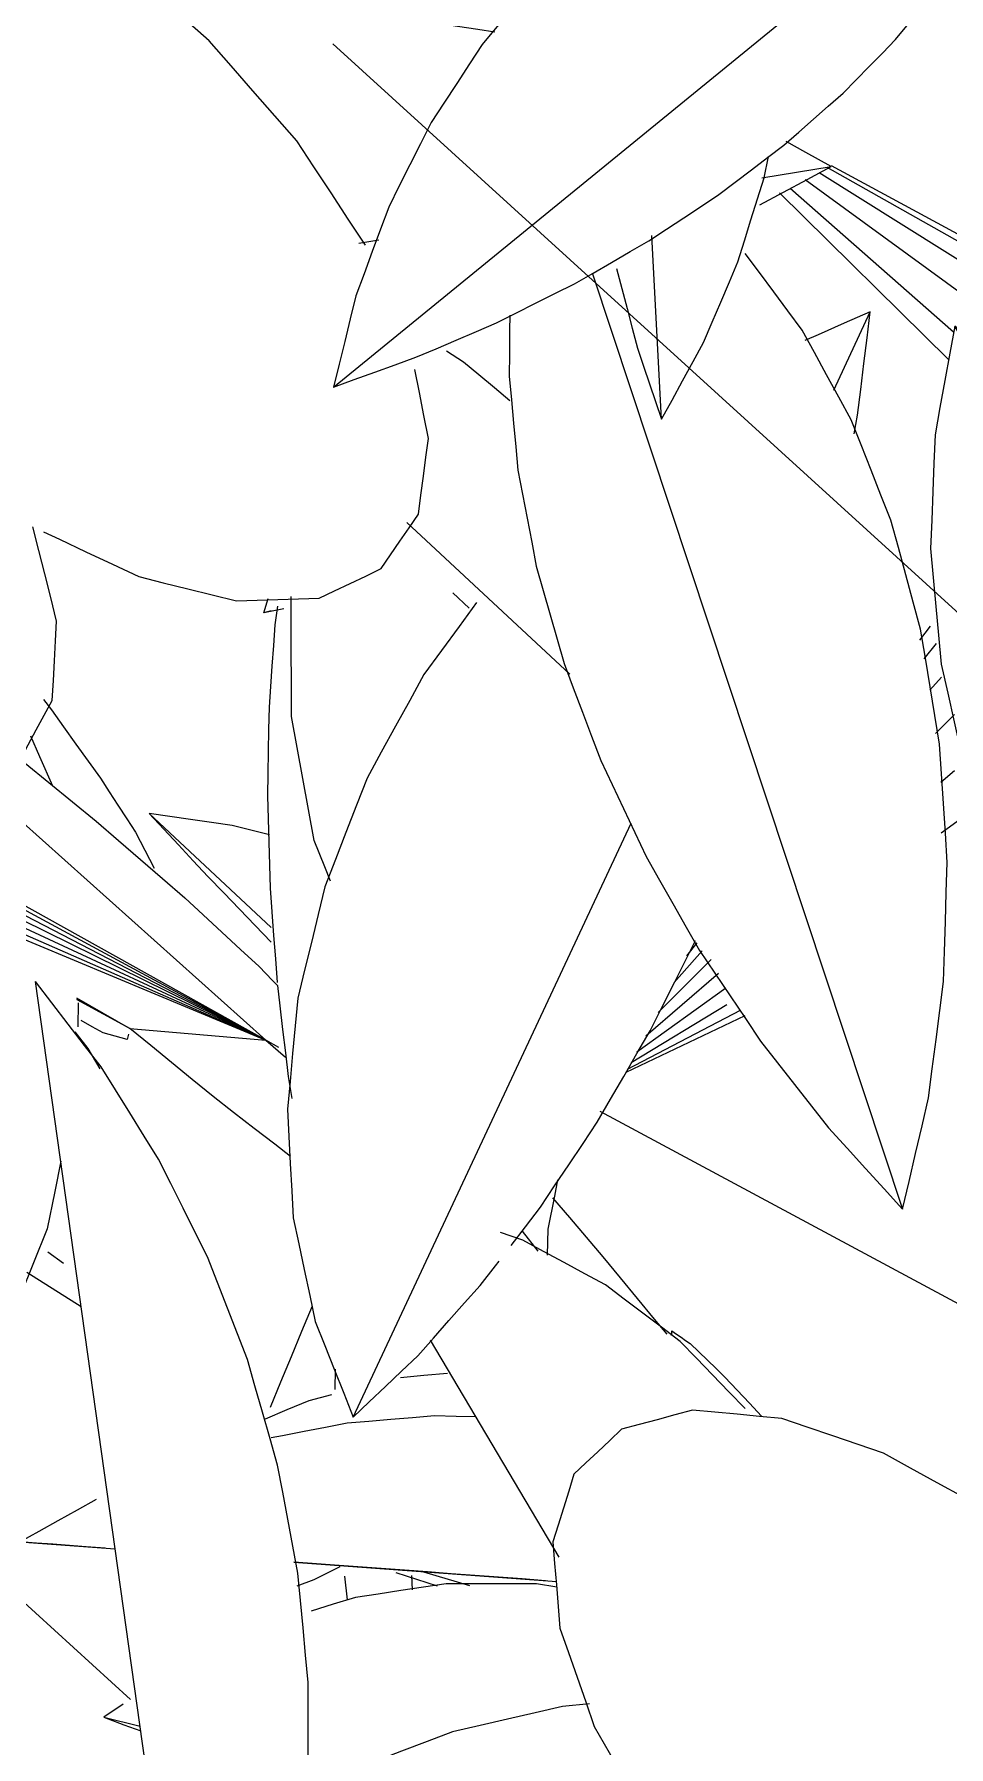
# Model space of a CAD drawing. Header units: metres. Extents: x 13.9 to 26.7, y -0.2 to 3.2.
# Drawn here: x 16.6072 to 16.6487, y 0.8448 to 0.9223 of the extents above; entities that cross this region are included whole.
import ezdxf

# ---------------------------------------------------------------- set-up
doc = ezdxf.new("R2010")
doc.units = ezdxf.units.M
doc.layers.add('Importações nas famílias', color=10, linetype='Continuous', lineweight=5)
doc.layers.add('Vegetação', color=7, linetype='Continuous', lineweight=5)

# ---------------------------------------------------------------- blocks, each defined once
blk = doc.blocks.new('Planta_pergolado_12200 - plantas pergolado_skp_Component_12-V13-Corte 1')
at = {"layer": 'Importações nas famílias'}
for p, q in [((16.62667, 0.907481), (16.6259, 0.907983)), ((16.631493, 0.893343), (16.624101, 0.900219)), ((16.626193, 0.897027), (16.626931, 0.896331))]:
    blk.add_line(p, q, dxfattribs=at)
at = {"layer": 'Importações nas famílias', "flags": 128}
blk.add_lwpolyline([(16.62878, 0.905731), (16.628077, 0.906315), (16.627373, 0.906898), (16.62667, 0.907481)], dxfattribs=at)
blk = doc.blocks.new('Planta_pergolado_12200 - plantas pergolado_skp_Component_12-V14-Corte 1')
at = {"layer": 'Importações nas famílias'}
for p, q in [((16.618241, 0.896424), (16.618129, 0.895581)), ((16.618727, 0.875125), (16.618889, 0.874125))]:
    blk.add_line(p, q, dxfattribs=at)
at = {"layer": 'Importações nas famílias', "flags": 128}
for points in [[(16.618129, 0.895581), (16.618063, 0.894647), (16.617996, 0.893714), (16.61793, 0.89278), (16.617864, 0.891846)], [(16.617864, 0.891846), (16.617846, 0.890844), (16.617828, 0.889842), (16.61781, 0.88884), (16.617792, 0.887838)], [(16.617792, 0.887838), (16.617823, 0.88679), (16.617854, 0.885743), (16.617884, 0.884696), (16.617915, 0.883649)], [(16.617915, 0.883649), (16.617993, 0.882581), (16.618072, 0.881513), (16.61815, 0.880445), (16.618229, 0.879378)], [(16.618245, 0.879238), (16.618353, 0.878315), (16.618478, 0.877251), (16.618602, 0.876188), (16.618727, 0.875125)]]:
    blk.add_lwpolyline(points, dxfattribs=at)
blk = doc.blocks.new('Planta_pergolado_12200 - plantas pergolado_skp_Component_16-V20-Corte 1')
for name in ['Planta_pergolado_12200 - plantas pergolado_skp_Component_12-V13-Corte 1', 'Planta_pergolado_12200 - plantas pergolado_skp_Component_12-V14-Corte 1']:
    blk.add_blockref(name, (0, 0))
blk = doc.blocks.new('Planta_pergolado_12200 - plantas pergolado_skp_Component_12-V41-Corte 1')
at = {"layer": 'Importações nas famílias'}
for p, q in [((16.630907, 0.851985), (16.62998, 0.852133)), ((16.61126, 0.846687), (16.61037, 0.846095)), ((16.61037, 0.846095), (16.612022, 0.845693)), ((16.619569, 0.843859), (16.621411, 0.843412))]:
    blk.add_line(p, q, dxfattribs=at)
at = {"layer": 'Importações nas famílias', "flags": 128}
for points in [[(16.625883, 0.852143), (16.624857, 0.851987), (16.623831, 0.851832), (16.622805, 0.851677), (16.621779, 0.851522)], [(16.62998, 0.852133), (16.628956, 0.852136), (16.627931, 0.852138), (16.626907, 0.85214), (16.625883, 0.852143)], [(16.621779, 0.851522), (16.620775, 0.851212), (16.619771, 0.850903)], [(16.61037, 0.846095), (16.611282, 0.84576), (16.612053, 0.845477)]]:
    blk.add_lwpolyline(points, dxfattribs=at)
blk = doc.blocks.new('Planta_pergolado_12200 - plantas pergolado_skp_Component_12-V42-Corte 1')
at = {"layer": 'Importações nas famílias'}
for p, q in [((16.629362, 0.867701), (16.628357, 0.868058)), ((16.625158, 0.863174), (16.630999, 0.853341))]:
    blk.add_line(p, q, dxfattribs=at)
at = {"layer": 'Importações nas famílias', "flags": 128}
for points in [[(16.633109, 0.865682), (16.632172, 0.866187), (16.631236, 0.866691), (16.630299, 0.867196), (16.629362, 0.867701)], [(16.636492, 0.863123), (16.635646, 0.863763), (16.634801, 0.864403), (16.633955, 0.865042), (16.633109, 0.865682)], [(16.639433, 0.860085), (16.638698, 0.860844), (16.637963, 0.861604), (16.637228, 0.862364), (16.636492, 0.863123)]]:
    blk.add_lwpolyline(points, dxfattribs=at)
blk = doc.blocks.new('Planta_pergolado_12200 - plantas pergolado_skp_Component_17-V43-Corte 1')
at = {"layer": 'Importações nas famílias'}
blk.add_line((16.63006, 0.867214), (16.629343, 0.86811), dxfattribs=at)
at = {"layer": 'Importações nas famílias', "flags": 128}
for points in [[(16.630711, 0.869625), (16.631472, 0.868732), (16.632232, 0.867839), (16.632992, 0.866947)], [(16.632992, 0.866947), (16.633767, 0.866008), (16.634541, 0.86507), (16.635315, 0.864131), (16.63588, 0.863447)], [(16.636104, 0.863396), (16.63611, 0.863498), (16.636117, 0.863599)], [(16.636117, 0.863599), (16.636325, 0.863456), (16.636532, 0.863312), (16.63674, 0.863168), (16.636947, 0.863025)], [(16.636947, 0.863025), (16.637341, 0.862646), (16.637735, 0.862266), (16.638129, 0.861887), (16.638523, 0.861508)], [(16.638523, 0.861508), (16.639076, 0.860919), (16.639629, 0.86033), (16.640183, 0.859742)]]:
    blk.add_lwpolyline(points, dxfattribs=at)
blk = doc.blocks.new('Planta_pergolado_12200 - plantas pergolado_skp_Component_16-V44-Corte 1')
for name in ['Planta_pergolado_12200 - plantas pergolado_skp_Component_17-V43-Corte 1', 'Planta_pergolado_12200 - plantas pergolado_skp_Component_12-V42-Corte 1', 'Planta_pergolado_12200 - plantas pergolado_skp_Component_12-V41-Corte 1']:
    blk.add_blockref(name, (0, 0))
blk = doc.blocks.new('Planta_pergolado_12200 - plantas pergolado_skp_-3067423-Corte 1')
for name in ['Planta_pergolado_12200 - plantas pergolado_skp_Component_16-V20-Corte 1', 'Planta_pergolado_12200 - plantas pergolado_skp_Component_16-V44-Corte 1']:
    blk.add_blockref(name, (0, 0))
blk = doc.blocks.new('Planta_pergolado_12200 - plantas pergolado_skp_Component_12-V144-Corte 1')
at = {"layer": 'Importações nas famílias'}
blk.add_line((16.620784, 0.906351), (16.652365, 0.932106), dxfattribs=at)
at = {"layer": 'Importações nas famílias', "flags": 128}
for points in [[(16.642831, 0.932703), (16.642, 0.932438), (16.641169, 0.932174), (16.640479, 0.931954)], [(16.646133, 0.933137), (16.645308, 0.933028), (16.644482, 0.93292), (16.643657, 0.932811), (16.642831, 0.932703)], [(16.649336, 0.932936), (16.648536, 0.932987), (16.647735, 0.933037), (16.646934, 0.933087), (16.646133, 0.933137)], [(16.652365, 0.932106), (16.651608, 0.932314), (16.650851, 0.932521), (16.650094, 0.932729), (16.649336, 0.932936)], [(16.651389, 0.929614), (16.651633, 0.930237), (16.651877, 0.93086), (16.652121, 0.931483), (16.652365, 0.932106)], [(16.637874, 0.930816), (16.637057, 0.930402), (16.63624, 0.929987)], [(16.63624, 0.929987), (16.635456, 0.929433), (16.634673, 0.928878), (16.633889, 0.928324), (16.633105, 0.927769)], [(16.650034, 0.927095), (16.650373, 0.927725), (16.650711, 0.928355), (16.65105, 0.928985), (16.651389, 0.929614)], [(16.633105, 0.927769), (16.632373, 0.927088), (16.631641, 0.926406), (16.630909, 0.925725), (16.630177, 0.925043)], [(16.648316, 0.924578), (16.648745, 0.925207), (16.649175, 0.925837), (16.649604, 0.926466), (16.650034, 0.927095)], [(16.630177, 0.925043), (16.629514, 0.92425), (16.628851, 0.923458), (16.628188, 0.922665), (16.627524, 0.921872)], [(16.646254, 0.92209), (16.646769, 0.922712), (16.647285, 0.923334), (16.6478, 0.923956), (16.648316, 0.924578)], [(16.627524, 0.921872), (16.626946, 0.920987), (16.626367, 0.920102), (16.625788, 0.919217), (16.625209, 0.918331)], [(16.64387, 0.919659), (16.644466, 0.920266), (16.645062, 0.920874), (16.645658, 0.921482), (16.646254, 0.92209)], [(16.641192, 0.917311), (16.641862, 0.917898), (16.642531, 0.918485), (16.643201, 0.919072), (16.64387, 0.919659)], [(16.625209, 0.918331), (16.624728, 0.917375), (16.624247, 0.916418), (16.623766, 0.915461), (16.623286, 0.914504)], [(16.638249, 0.915074), (16.638985, 0.915633), (16.639721, 0.916193), (16.640456, 0.916752), (16.641192, 0.917311)], [(16.635073, 0.912972), (16.635867, 0.913497), (16.636661, 0.914023), (16.637455, 0.914549), (16.638249, 0.915074)], [(16.623286, 0.914504), (16.622914, 0.913497), (16.622542, 0.912491), (16.622171, 0.911485), (16.621799, 0.910479)], [(16.631701, 0.911028), (16.632544, 0.911514), (16.633387, 0.912), (16.63423, 0.912486), (16.635073, 0.912972)], [(16.628169, 0.909264), (16.629052, 0.909705), (16.629935, 0.910146), (16.630818, 0.910587), (16.631701, 0.911028)], [(16.621799, 0.910479), (16.621545, 0.909447), (16.621292, 0.908415), (16.621038, 0.907383), (16.620784, 0.906351)], [(16.624516, 0.907699), (16.625429, 0.90809), (16.626343, 0.908481), (16.627256, 0.908872), (16.628169, 0.909264)], [(16.620784, 0.906351), (16.621717, 0.906688), (16.62265, 0.907025), (16.623583, 0.907362), (16.624516, 0.907699)]]:
    blk.add_lwpolyline(points, dxfattribs=at)
blk = doc.blocks.new('Planta_pergolado_12200 - plantas pergolado_skp_Component_16-V146-Corte 1')
blk.add_blockref('Planta_pergolado_12200 - plantas pergolado_skp_Component_12-V144-Corte 1', (0, 0))
blk = doc.blocks.new('Planta_pergolado_12200 - plantas pergolado_skp_Component_12-V148-Corte 1')
at = {"layer": 'Importações nas famílias'}
for p, q in [((16.634108, 0.934666), (16.633769, 0.94124)), ((16.634418, 0.92867), (16.634353, 0.92992)), ((16.640292, 0.915824), (16.640491, 0.916795)), ((16.635644, 0.90489), (16.635215, 0.91321))]:
    blk.add_line(p, q, dxfattribs=at)
at = {"layer": 'Importações nas famílias', "flags": 128}
for points in [[(16.637537, 0.942542), (16.637058, 0.943375), (16.636579, 0.944207), (16.636171, 0.944917)], [(16.631506, 0.940233), (16.63144, 0.9393), (16.631374, 0.938366), (16.631308, 0.937432), (16.631242, 0.936499)], [(16.631242, 0.936499), (16.631224, 0.935497), (16.631206, 0.934494), (16.631188, 0.933492), (16.63117, 0.93249)], [(16.63117, 0.93249), (16.6312, 0.931443), (16.631231, 0.930396), (16.631262, 0.929348), (16.631292, 0.928301)], [(16.631292, 0.928301), (16.631371, 0.927233), (16.631449, 0.926166)], [(16.639111, 0.912031), (16.639406, 0.912979), (16.639701, 0.913927), (16.639997, 0.914876), (16.640292, 0.915824)], [(16.633601, 0.911723), (16.633842, 0.91082), (16.634083, 0.909917), (16.634324, 0.909014), (16.634565, 0.90811)], [(16.637556, 0.908372), (16.637945, 0.909287), (16.638333, 0.910202), (16.638722, 0.911116), (16.639111, 0.912031)], [(16.634565, 0.90811), (16.634835, 0.907305), (16.635105, 0.9065), (16.635374, 0.905695), (16.635644, 0.90489)], [(16.635644, 0.90489), (16.636122, 0.90576), (16.6366, 0.906631), (16.637078, 0.907502), (16.637556, 0.908372)]]:
    blk.add_lwpolyline(points, dxfattribs=at)
blk = doc.blocks.new('Planta_pergolado_12200 - plantas pergolado_skp_Component_16-V153-Corte 1')
blk.add_blockref('Planta_pergolado_12200 - plantas pergolado_skp_Component_12-V148-Corte 1', (0, 0))
blk = doc.blocks.new('Planta_pergolado_12200 - plantas pergolado_skp_Component_17-V188-Corte 1')
at = {"layer": 'Importações nas famílias', "flags": 128}
for points in [[(16.63705, 0.860003), (16.636247, 0.859788), (16.635444, 0.859572), (16.634641, 0.859357), (16.633838, 0.859142)], [(16.6411, 0.859632), (16.640088, 0.859725), (16.639075, 0.859818), (16.638063, 0.859911), (16.63705, 0.860003)], [(16.645711, 0.858054), (16.644558, 0.858449), (16.643406, 0.858843), (16.642253, 0.859238), (16.6411, 0.859632)], [(16.633838, 0.859142), (16.633298, 0.858633), (16.632759, 0.858124), (16.63222, 0.857615), (16.631681, 0.857106)], [(16.650569, 0.855376), (16.649354, 0.856046), (16.64814, 0.856715), (16.646926, 0.857385), (16.645711, 0.858054)], [(16.631681, 0.857106), (16.631442, 0.856339), (16.631204, 0.855571), (16.630965, 0.854803), (16.630727, 0.854036)], [(16.630727, 0.854036), (16.630805, 0.853062), (16.630884, 0.852087), (16.630962, 0.851113), (16.631041, 0.850139)], [(16.631041, 0.850139), (16.631431, 0.849025), (16.631821, 0.847911), (16.632211, 0.846797), (16.632601, 0.845683)], [(16.632601, 0.845683), (16.633276, 0.844504), (16.633952, 0.843326), (16.634627, 0.842147), (16.635302, 0.840969)]]:
    blk.add_lwpolyline(points, dxfattribs=at)
blk = doc.blocks.new('Planta_pergolado_12200 - plantas pergolado_skp_Component_16-V189-Corte 1')
blk.add_blockref('Planta_pergolado_12200 - plantas pergolado_skp_Component_17-V188-Corte 1', (0, 0))
blk = doc.blocks.new('Planta_pergolado_12200 - plantas pergolado_skp_Component_12-V120-Corte 1')
at = {"layer": 'Importações nas famílias'}
for p, q in [((16.76174, 0.54375), (16.75397, 0.599034)), ((16.755746, 0.596755), (16.756338, 0.595996)), ((16.756338, 0.595996), (16.75688, 0.595076))]:
    blk.add_line(p, q, dxfattribs=at)
at = {"layer": 'Importações nas famílias', "flags": 128}
for points in [[(16.756939, 0.59516), (16.756196, 0.596129), (16.755454, 0.597097), (16.754712, 0.598065), (16.75397, 0.599034)], [(16.759547, 0.590984), (16.758895, 0.592028), (16.758243, 0.593072), (16.757591, 0.594116), (16.756939, 0.59516)], [(16.761766, 0.586552), (16.761211, 0.58766), (16.760656, 0.588768), (16.760102, 0.589876), (16.759547, 0.590984)], [(16.763571, 0.581913), (16.763119, 0.583073), (16.762668, 0.584232), (16.762217, 0.585392), (16.761766, 0.586552)], [(16.764941, 0.577118), (16.764599, 0.578317), (16.764256, 0.579516), (16.763913, 0.580714), (16.763571, 0.581913)], [(16.765863, 0.572222), (16.765632, 0.573446), (16.765402, 0.57467), (16.765172, 0.575894), (16.764941, 0.577118)], [(16.766324, 0.567278), (16.766209, 0.568514), (16.766094, 0.56975), (16.765978, 0.570986), (16.765863, 0.572222)], [(16.766322, 0.562341), (16.766322, 0.563575), (16.766323, 0.56481), (16.766324, 0.566044), (16.766324, 0.567278)], [(16.765854, 0.557466), (16.765971, 0.558685), (16.766088, 0.559904), (16.766205, 0.561123), (16.766322, 0.562341)], [(16.764927, 0.552708), (16.765159, 0.553898), (16.76539, 0.555087), (16.765622, 0.556277), (16.765854, 0.557466)], [(16.76355, 0.548119), (16.763895, 0.549266), (16.764239, 0.550413), (16.764583, 0.551561), (16.764927, 0.552708)], [(16.76174, 0.54375), (16.762193, 0.544842), (16.762645, 0.545934), (16.763098, 0.547027), (16.76355, 0.548119)]]:
    blk.add_lwpolyline(points, dxfattribs=at)
blk = doc.blocks.new('Planta_pergolado_12200 - plantas pergolado_skp_Component_17-V201-Corte 1')
at = {"layer": 'Importações nas famílias', "flags": 128}
for points in [[(16.615149, 0.922039), (16.614008, 0.923047), (16.612866, 0.924055), (16.611725, 0.925063), (16.610584, 0.926071)], [(16.619122, 0.917506), (16.618128, 0.918639), (16.617135, 0.919773), (16.616142, 0.920906), (16.615149, 0.922039)], [(16.622231, 0.91278), (16.621454, 0.913961), (16.620676, 0.915143), (16.619899, 0.916325), (16.619122, 0.917506)], [(16.625085, 0.904028), (16.62488, 0.905066), (16.624675, 0.906105), (16.62447, 0.907144)], [(16.624635, 0.900598), (16.624747, 0.901455), (16.62486, 0.902313), (16.624972, 0.90317), (16.625085, 0.904028)], [(16.608237, 0.895753), (16.60797, 0.89682), (16.607702, 0.897887), (16.607435, 0.898954), (16.607167, 0.900021)], [(16.622946, 0.898128), (16.623368, 0.898745), (16.623791, 0.899363), (16.624213, 0.89998), (16.624635, 0.900598)], [(16.607646, 0.899795), (16.608367, 0.899457), (16.609566, 0.898893), (16.610766, 0.898329), (16.611965, 0.897765)], [(16.611965, 0.897765), (16.613071, 0.897489), (16.614177, 0.897213), (16.615282, 0.896937), (16.616388, 0.896661)], [(16.620133, 0.896785), (16.620836, 0.897121), (16.62154, 0.897456), (16.622243, 0.897792), (16.622946, 0.898128)], [(16.616388, 0.896661), (16.617324, 0.896692), (16.61826, 0.896723), (16.619197, 0.896754), (16.620133, 0.896785)], [(16.608042, 0.892158), (16.60809, 0.893057), (16.608139, 0.893956), (16.608188, 0.894855), (16.608237, 0.895753)], [(16.606594, 0.88948), (16.606956, 0.89015), (16.607318, 0.890819), (16.60768, 0.891489), (16.608042, 0.892158)]]:
    blk.add_lwpolyline(points, dxfattribs=at)
blk = doc.blocks.new('Planta_pergolado_12200 - plantas pergolado_skp_Component_16-V202-Corte 1')
for name, p in [('Planta_pergolado_12200 - plantas pergolado_skp_Component_17-V201-Corte 1', (0, 0)), ('Planta_pergolado_12200 - plantas pergolado_skp_Component_12-V120-Corte 1', (-0.146689, 0.280396))]:
    blk.add_blockref(name, p)
blk = doc.blocks.new('Planta_pergolado_12200 - plantas pergolado_skp_-V208-Corte 1')
at = {"layer": 'Importações nas famílias'}
blk.add_line((16.620756, 0.921897), (16.673502, 0.873919), dxfattribs=at)
for name in ['Planta_pergolado_12200 - plantas pergolado_skp_Component_16-V202-Corte 1', 'Planta_pergolado_12200 - plantas pergolado_skp_Component_16-V189-Corte 1']:
    blk.add_blockref(name, (0, 0))
blk = doc.blocks.new('Planta_pergolado_12200 - plantas pergolado_skp_-3067425-Corte 1')
for name in ['Planta_pergolado_12200 - plantas pergolado_skp_-V208-Corte 1', 'Planta_pergolado_12200 - plantas pergolado_skp_Component_16-V153-Corte 1', 'Planta_pergolado_12200 - plantas pergolado_skp_Component_16-V146-Corte 1']:
    blk.add_blockref(name, (0, 0))
blk = doc.blocks.new('Planta_pergolado_12200 - plantas pergolado_skp_Component_12-V223-Corte 1')
at = {"layer": 'Importações nas famílias'}
for p, q in [((16.617966, 0.881877), (16.612426, 0.88703)), ((16.617956, 0.881211), (16.617966, 0.881201))]:
    blk.add_line(p, q, dxfattribs=at)
at = {"layer": 'Importações nas famílias', "flags": 128}
for points in [[(16.612426, 0.88703), (16.613092, 0.886319), (16.613759, 0.885608), (16.614426, 0.884896), (16.615093, 0.884185)], [(16.616191, 0.886493), (16.61525, 0.886627), (16.614308, 0.886761), (16.613367, 0.886896), (16.612426, 0.88703)], [(16.617886, 0.886063), (16.617104, 0.886261), (16.616191, 0.886493)], [(16.615093, 0.884185), (16.615808, 0.883441), (16.616524, 0.882698), (16.61724, 0.881954), (16.617956, 0.881211)]]:
    blk.add_lwpolyline(points, dxfattribs=at)
blk = doc.blocks.new('Planta_pergolado_12200 - plantas pergolado_skp_Component_12-V224-Corte 1')
at = {"layer": 'Importações nas famílias'}
for p, q in [((16.620865, 0.861857), (16.620848, 0.860945)), ((16.621285, 0.852485), (16.621409, 0.851422)), ((16.624367, 0.851872), (16.624334, 0.85251))]:
    blk.add_line(p, q, dxfattribs=at)
blk = doc.blocks.new('Planta_pergolado_12200 - plantas pergolado_skp_Component_17-V225-Corte 1')
at = {"layer": 'Importações nas famílias'}
blk.add_line((16.607646, 0.892198), (16.607999, 0.891735), dxfattribs=at)
at = {"layer": 'Importações nas famílias', "flags": 128}
for points in [[(16.607999, 0.891735), (16.608555, 0.890959), (16.609112, 0.890182), (16.609668, 0.889406), (16.610224, 0.888629)], [(16.610224, 0.888629), (16.610621, 0.888017), (16.611018, 0.887405), (16.611415, 0.886793), (16.611812, 0.886182)], [(16.611812, 0.886182), (16.612023, 0.885776), (16.612234, 0.88537), (16.612445, 0.884965), (16.612656, 0.884559)]]:
    blk.add_lwpolyline(points, dxfattribs=at)
blk = doc.blocks.new('Planta_pergolado_12200 - plantas pergolado_skp_Component_16-V226-Corte 1')
for name in ['Planta_pergolado_12200 - plantas pergolado_skp_Component_17-V225-Corte 1', 'Planta_pergolado_12200 - plantas pergolado_skp_Component_12-V223-Corte 1', 'Planta_pergolado_12200 - plantas pergolado_skp_Component_12-V224-Corte 1']:
    blk.add_blockref(name, (0, 0))
blk = doc.blocks.new('Planta_pergolado_12200 - plantas pergolado_skp_-V319-Corte 1')
at = {"layer": 'Importações nas famílias'}
blk.add_line((16.600896, 0.856636), (16.611591, 0.846907), dxfattribs=at)
blk = doc.blocks.new('Planta_pergolado_12200 - plantas pergolado_skp_-3067427-Corte 1')
for name in ['Planta_pergolado_12200 - plantas pergolado_skp_-V319-Corte 1', 'Planta_pergolado_12200 - plantas pergolado_skp_Component_16-V226-Corte 1']:
    blk.add_blockref(name, (0, 0))
blk = doc.blocks.new('Planta_pergolado_12200 - plantas pergolado_skp_Component_12-V343-Corte 1')
at = {"layer": 'Importações nas famílias'}
for p, q in [((16.608557, 0.866644), (16.607845, 0.867158)), ((16.609353, 0.864682), (16.606888, 0.866236))]:
    blk.add_line(p, q, dxfattribs=at)
blk = doc.blocks.new('Planta_pergolado_12200 - plantas pergolado_skp_Component_17-V344-Corte 1')
at = {"layer": 'Importações nas famílias'}
for p, q in [((16.60461, 0.888476), (16.61772, 0.876765)), ((16.61772, 0.876765), (16.604151, 0.884333)), ((16.604061, 0.883842), (16.61772, 0.876765)), ((16.604112, 0.884117), (16.61772, 0.876765)), ((16.61772, 0.876765), (16.603517, 0.883364)), ((16.603578, 0.882965), (16.61772, 0.876765)), ((16.61772, 0.876765), (16.604001, 0.883518)), ((16.603627, 0.882645), (16.61772, 0.876765)), ((16.60914, 0.878684), (16.611557, 0.877289)), ((16.611557, 0.877289), (16.609157, 0.878626)), ((16.611557, 0.877289), (16.609166, 0.878597)), ((16.611557, 0.877289), (16.61772, 0.876765)), ((16.61772, 0.876765), (16.618611, 0.876001)), ((16.618304, 0.876439), (16.61772, 0.876765))]:
    blk.add_line(p, q, dxfattribs=at)
at = {"layer": 'Importações nas famílias', "flags": 128}
for points in [[(16.606813, 0.889315), (16.607888, 0.888438), (16.608962, 0.887561), (16.610037, 0.886684)], [(16.610037, 0.886684), (16.611038, 0.885818), (16.61204, 0.884952), (16.613041, 0.884086), (16.614042, 0.88322)], [(16.614042, 0.88322), (16.614884, 0.882439), (16.615727, 0.881658), (16.616569, 0.880878), (16.617411, 0.880097)], [(16.617411, 0.880097), (16.618023, 0.879468), (16.618246, 0.879238)], [(16.610347, 0.877103), (16.609849, 0.877377), (16.609351, 0.877651)], [(16.61144, 0.876792), (16.611166, 0.87687), (16.610893, 0.876948), (16.61062, 0.877025), (16.610347, 0.877103)], [(16.611498, 0.87704), (16.611469, 0.876916), (16.61144, 0.876792)], [(16.615329, 0.874214), (16.614386, 0.874982), (16.613443, 0.875751), (16.6125, 0.87652), (16.611557, 0.877289)], [(16.618832, 0.871502), (16.618122, 0.872051), (16.617191, 0.872772), (16.61626, 0.873493), (16.615329, 0.874214)]]:
    blk.add_lwpolyline(points, dxfattribs=at)
blk = doc.blocks.new('Planta_pergolado_12200 - plantas pergolado_skp_Component_16-V345-Corte 1')
for name in ['Planta_pergolado_12200 - plantas pergolado_skp_Component_17-V344-Corte 1', 'Planta_pergolado_12200 - plantas pergolado_skp_Component_12-V343-Corte 1']:
    blk.add_blockref(name, (0, 0))
blk = doc.blocks.new('Planta_pergolado_12200 - plantas pergolado_skp_Component_12-V397-Corte 1')
at = {"layer": 'Importações nas famílias'}
for p, q in [((16.640191, 0.915831), (16.643327, 0.91634)), ((16.621932, 0.912867), (16.622844, 0.913015))]:
    blk.add_line(p, q, dxfattribs=at)
at = {"layer": 'Importações nas famílias', "flags": 128}
for points in [[(16.617995, 0.923278), (16.61669, 0.923151), (16.615385, 0.923023), (16.614081, 0.922896)], [(16.623329, 0.923134), (16.621995, 0.92317), (16.620662, 0.923206), (16.619329, 0.923242), (16.617995, 0.923278)], [(16.628088, 0.922427), (16.627321, 0.922541), (16.625991, 0.922739), (16.62466, 0.922937), (16.623329, 0.923134)], [(16.643327, 0.91634), (16.642188, 0.916981), (16.6413, 0.917481)], [(16.640101, 0.914601), (16.641176, 0.915181), (16.642252, 0.91576), (16.643327, 0.91634)]]:
    blk.add_lwpolyline(points, dxfattribs=at)
blk = doc.blocks.new('Planta_pergolado_12200 - plantas pergolado_skp_Component_12-V398-Corte 1')
at = {"layer": 'Importações nas famílias'}
for p, q in [((16.669139, 0.874552), (16.64893, 0.909117)), ((16.660145, 0.870349), (16.660752, 0.86982)), ((16.677018, 0.861075), (16.675655, 0.863407)), ((16.675897, 0.861381), (16.677018, 0.861075))]:
    blk.add_line(p, q, dxfattribs=at)
at = {"layer": 'Importações nas famílias', "flags": 128}
for points in [[(16.64893, 0.909117), (16.648708, 0.907885), (16.648486, 0.906652), (16.648264, 0.90542), (16.648042, 0.904187)], [(16.652526, 0.906149), (16.651627, 0.906891), (16.650728, 0.907633), (16.649829, 0.908375), (16.64893, 0.909117)], [(16.656006, 0.902851), (16.655136, 0.903676), (16.654266, 0.9045), (16.653396, 0.905324), (16.652526, 0.906149)], [(16.648042, 0.904187), (16.647991, 0.902901), (16.647941, 0.901614), (16.64789, 0.900327), (16.647839, 0.89904)], [(16.65933, 0.899261), (16.658499, 0.900159), (16.657668, 0.901056), (16.656837, 0.901954), (16.656006, 0.902851)], [(16.662461, 0.895419), (16.661678, 0.89638), (16.660895, 0.89734), (16.660112, 0.898301), (16.65933, 0.899261)], [(16.647839, 0.89904), (16.64796, 0.897729), (16.648082, 0.896418), (16.648203, 0.895107), (16.648325, 0.893796)], [(16.664639, 0.89238), (16.663913, 0.893393), (16.663187, 0.894406), (16.662461, 0.895419)], [(16.648325, 0.893796), (16.648615, 0.892491), (16.648906, 0.891187), (16.649197, 0.889883), (16.649487, 0.888578)], [(16.668009, 0.88715), (16.667348, 0.888204), (16.666687, 0.889259), (16.666026, 0.890313)], [(16.649487, 0.888578), (16.649941, 0.887311), (16.650394, 0.886044), (16.650847, 0.884776), (16.651301, 0.883509)], [(16.670365, 0.882816), (16.669776, 0.883899), (16.669187, 0.884983), (16.668598, 0.886067), (16.668009, 0.88715)], [(16.651301, 0.883509), (16.651906, 0.882309), (16.652511, 0.881108), (16.653116, 0.879908), (16.653721, 0.878708)], [(16.672022, 0.879238), (16.671895, 0.879512), (16.671385, 0.880613), (16.670875, 0.881714), (16.670365, 0.882816)], [(16.653721, 0.878708), (16.654464, 0.877602), (16.655207, 0.876497), (16.65595, 0.875392), (16.656693, 0.874287)], [(16.656693, 0.874287), (16.657556, 0.873302), (16.658419, 0.872318), (16.659282, 0.871334), (16.660145, 0.870349)], [(16.677018, 0.861075), (16.67687, 0.862124), (16.676723, 0.863173)]]:
    blk.add_lwpolyline(points, dxfattribs=at)
blk = doc.blocks.new('Planta_pergolado_12200 - plantas pergolado_skp_Component_12-V399-Corte 1')
at = {"layer": 'Importações nas famílias'}
for p, q in [((16.643448, 0.906217), (16.645103, 0.909756)), ((16.644376, 0.904229), (16.644533, 0.905079)), ((16.621676, 0.859685), (16.634266, 0.886593))]:
    blk.add_line(p, q, dxfattribs=at)
at = {"layer": 'Importações nas famílias', "flags": 128}
for points in [[(16.645103, 0.909756), (16.643924, 0.909239), (16.642745, 0.908722), (16.642139, 0.908456)], [(16.644533, 0.905079), (16.644676, 0.906248), (16.644818, 0.907418), (16.644961, 0.908587), (16.645103, 0.909756)], [(16.627268, 0.896588), (16.626473, 0.895501), (16.625679, 0.894415), (16.624884, 0.893328)], [(16.624884, 0.893328), (16.62424, 0.892156), (16.623595, 0.890983), (16.622951, 0.889811), (16.622306, 0.888639)], [(16.622306, 0.888639), (16.621826, 0.887408), (16.621347, 0.886177), (16.620867, 0.884947), (16.620387, 0.883716)], [(16.620387, 0.883716), (16.620084, 0.882456), (16.61978, 0.881196), (16.619477, 0.879936), (16.619173, 0.878676)], [(16.635132, 0.877192), (16.635682, 0.878284), (16.636231, 0.879375), (16.636781, 0.880466), (16.637194, 0.881287)], [(16.619173, 0.878676), (16.619053, 0.877416), (16.618933, 0.876156), (16.618813, 0.874896), (16.618693, 0.873636)], [(16.632733, 0.873057), (16.633332, 0.874091), (16.633932, 0.875124), (16.634532, 0.876158), (16.635132, 0.877192)], [(16.618693, 0.873636), (16.618759, 0.872406), (16.618825, 0.871175), (16.618891, 0.869945), (16.618957, 0.868715)], [(16.630158, 0.869197), (16.630801, 0.870162), (16.631445, 0.871127), (16.632089, 0.872092), (16.632733, 0.873057)], [(16.628828, 0.867468), (16.629477, 0.868312), (16.630158, 0.869197)], [(16.618957, 0.868715), (16.619207, 0.867543), (16.619458, 0.866371), (16.619709, 0.8652), (16.619959, 0.864028)], [(16.627436, 0.865657), (16.628117, 0.866542), (16.628285, 0.866761)], [(16.624599, 0.862474), (16.625308, 0.86327), (16.626017, 0.864065), (16.626727, 0.864861), (16.627436, 0.865657)], [(16.619959, 0.864028), (16.620388, 0.862942), (16.620818, 0.861857), (16.621247, 0.860771), (16.621676, 0.859685)], [(16.621676, 0.859685), (16.622407, 0.860382), (16.623138, 0.86108), (16.623868, 0.861777), (16.624599, 0.862474)]]:
    blk.add_lwpolyline(points, dxfattribs=at)
blk = doc.blocks.new('Planta_pergolado_12200 - plantas pergolado_skp_Component_17-V401-Corte 1')
at = {"layer": 'Importações nas famílias'}
for p, q in [((16.643142, 0.91631), (16.658965, 0.907367)), ((16.643327, 0.916392), (16.660648, 0.90701)), ((16.655551, 0.905961), (16.642153, 0.915744)), ((16.657227, 0.90701), (16.642792, 0.916051)), ((16.648652, 0.907593), (16.640987, 0.91515)), ((16.648879, 0.908835), (16.641469, 0.915339)), ((16.647357, 0.894889), (16.647834, 0.895519)), ((16.647541, 0.894041), (16.648099, 0.89474)), ((16.647811, 0.892619), (16.648335, 0.893217)), ((16.648058, 0.890651), (16.648924, 0.891522)), ((16.648309, 0.888454), (16.648924, 0.888982)), ((16.648314, 0.886161), (16.650007, 0.887381)), ((16.636226, 0.879375), (16.637487, 0.880816)), ((16.636799, 0.880587), (16.637266, 0.881172)), ((16.63493, 0.876968), (16.638222, 0.879795)), ((16.635497, 0.878017), (16.637893, 0.880427)), ((16.634533, 0.876234), (16.638564, 0.879138)), ((16.634111, 0.875455), (16.639219, 0.878133)), ((16.634271, 0.875751), (16.638605, 0.878378)), ((16.639416, 0.877862), (16.634026, 0.875297)), ((16.632853, 0.873554), (16.655843, 0.861192)), ((16.630484, 0.867025), (16.630518, 0.86821))]:
    blk.add_line(p, q, dxfattribs=at)
at = {"layer": 'Importações nas famílias', "flags": 128}
for points in [[(16.618884, 0.891429), (16.618877, 0.892934), (16.618871, 0.89444), (16.618864, 0.895945), (16.61886, 0.896857)], [(16.619907, 0.885817), (16.619652, 0.88722), (16.619396, 0.888623), (16.61914, 0.890026), (16.618884, 0.891429)], [(16.620654, 0.883973), (16.620395, 0.884612), (16.619907, 0.885817)], [(16.630518, 0.86821), (16.63081, 0.869703), (16.630954, 0.870441)]]:
    blk.add_lwpolyline(points, dxfattribs=at)
blk = doc.blocks.new('Planta_pergolado_12200 - plantas pergolado_skp_Component_16-V402-Corte 1')
for name in ['Planta_pergolado_12200 - plantas pergolado_skp_Component_17-V401-Corte 1', 'Planta_pergolado_12200 - plantas pergolado_skp_Component_12-V397-Corte 1', 'Planta_pergolado_12200 - plantas pergolado_skp_Component_12-V399-Corte 1', 'Planta_pergolado_12200 - plantas pergolado_skp_Component_12-V398-Corte 1']:
    blk.add_blockref(name, (0, 0))
blk = doc.blocks.new('Planta_pergolado_12200 - plantas pergolado_skp_Component_17-V425-Corte 1')
at = {"layer": 'Importações nas famílias'}
for p, q in [((16.557722, 0.903356), (16.558407, 0.912078)), ((16.572399, 0.907593), (16.567776, 0.912151)), ((16.572625, 0.908835), (16.569654, 0.911443)), ((16.560545, 0.880587), (16.571846, 0.89474)), ((16.560977, 0.881509), (16.571282, 0.895124)), ((16.561048, 0.881662), (16.571075, 0.895013)), ((16.559973, 0.879375), (16.572081, 0.893217)), ((16.559244, 0.878017), (16.572249, 0.891098)), ((16.558676, 0.876968), (16.573167, 0.889408)), ((16.558279, 0.876234), (16.573754, 0.887381)), ((16.558018, 0.875751), (16.574317, 0.885633)), ((16.557858, 0.875455), (16.574859, 0.884368)), ((16.575194, 0.883588), (16.557772, 0.875297)), ((16.609207, 0.878463), (16.609194, 0.877373)), ((16.5566, 0.873554), (16.582176, 0.859802)), ((16.581896, 0.866497), (16.582176, 0.859802)), ((16.582301, 0.86519), (16.582176, 0.859802)), ((16.582176, 0.859802), (16.582552, 0.86438)), ((16.582176, 0.859802), (16.582701, 0.8639)), ((16.582782, 0.863641), (16.582176, 0.859802)), ((16.582815, 0.863534), (16.582176, 0.859802)), ((16.583314, 0.861925), (16.582176, 0.859802)), ((16.582176, 0.859802), (16.582266, 0.860334))]:
    blk.add_line(p, q, dxfattribs=at)
at = {"layer": 'Importações nas famílias', "flags": 128}
for points in [[(16.542631, 0.891429), (16.542624, 0.892934), (16.542618, 0.89444), (16.542611, 0.895945)], [(16.543654, 0.885817), (16.543398, 0.88722), (16.543142, 0.888623), (16.542887, 0.890026), (16.542631, 0.891429)], [(16.607057, 0.890546), (16.607466, 0.889623), (16.608057, 0.88829)], [(16.5444, 0.883973), (16.544142, 0.884612), (16.543654, 0.885817)], [(16.608425, 0.871289), (16.608152, 0.869917), (16.607815, 0.868216)], [(16.554285, 0.868311), (16.554557, 0.869703), (16.554701, 0.870441)], [(16.607815, 0.868216), (16.607189, 0.866681), (16.606564, 0.865147), (16.605938, 0.863612), (16.605312, 0.862078)], [(16.605312, 0.862078), (16.604452, 0.860841), (16.603592, 0.859604), (16.602732, 0.858367), (16.601872, 0.85713)], [(16.582176, 0.859802), (16.581656, 0.858431), (16.581137, 0.85706), (16.580618, 0.85569), (16.580098, 0.854319)], [(16.585253, 0.855495), (16.584484, 0.856572), (16.583714, 0.857648), (16.582945, 0.858725), (16.582176, 0.859802)], [(16.601872, 0.85713), (16.600851, 0.856296), (16.599829, 0.855462), (16.598808, 0.854628), (16.597787, 0.853795)], [(16.589107, 0.852941), (16.588144, 0.853579), (16.58718, 0.854218), (16.586217, 0.854856), (16.585253, 0.855495)], [(16.580098, 0.854319), (16.579386, 0.853164), (16.578675, 0.85201), (16.577963, 0.850855)], [(16.597787, 0.853795), (16.596692, 0.853435), (16.595597, 0.853076), (16.594502, 0.852717), (16.593408, 0.852357)], [(16.593408, 0.852357), (16.592332, 0.852503), (16.591257, 0.852649), (16.590182, 0.852795), (16.589107, 0.852941)]]:
    blk.add_lwpolyline(points, dxfattribs=at)
blk = doc.blocks.new('Planta_pergolado_12200 - plantas pergolado_skp_Component_16-V426-Corte 1')
blk.add_blockref('Planta_pergolado_12200 - plantas pergolado_skp_Component_17-V425-Corte 1', (0, 0))
blk = doc.blocks.new('Planta_pergolado_12200 - plantas pergolado_skp_-V431-Corte 1')
for name in ['Planta_pergolado_12200 - plantas pergolado_skp_Component_16-V426-Corte 1', 'Planta_pergolado_12200 - plantas pergolado_skp_Component_16-V402-Corte 1']:
    blk.add_blockref(name, (0, 0))
blk = doc.blocks.new('Planta_pergolado_12200 - plantas pergolado_skp_-3067429-Corte 1')
for name in ['Planta_pergolado_12200 - plantas pergolado_skp_-V431-Corte 1', 'Planta_pergolado_12200 - plantas pergolado_skp_Component_16-V345-Corte 1']:
    blk.add_blockref(name, (0, 0))
blk = doc.blocks.new('Planta_pergolado_12200 - plantas pergolado_skp_-3067432-Corte 1')
for name in ['Planta_pergolado_12200 - plantas pergolado_skp_-3067429-Corte 1', 'Planta_pergolado_12200 - plantas pergolado_skp_-3067425-Corte 1', 'Planta_pergolado_12200 - plantas pergolado_skp_-3067427-Corte 1', 'Planta_pergolado_12200 - plantas pergolado_skp_-3067423-Corte 1']:
    blk.add_blockref(name, (0, 0))
blk = doc.blocks.new('Planta_pergolado_12200 - plantas pergolado_skp_Component_12-V535-Corte 1')
at = {"layer": 'Importações nas famílias'}
for p, q in [((16.6207, 0.860694), (16.619662, 0.860433)), ((16.624869, 0.852688), (16.626948, 0.852065))]:
    blk.add_line(p, q, dxfattribs=at)
at = {"layer": 'Importações nas famílias', "flags": 128}
for points in [[(16.625942, 0.861673), (16.624878, 0.861574), (16.623814, 0.861475)], [(16.619662, 0.860433), (16.618674, 0.860018), (16.617686, 0.859602)], [(16.623601, 0.85265), (16.62454, 0.85235), (16.625478, 0.85205)]]:
    blk.add_lwpolyline(points, dxfattribs=at)
blk = doc.blocks.new('Planta_pergolado_12200 - plantas pergolado_skp_Component_16-V536-Corte 1')
blk.add_blockref('Planta_pergolado_12200 - plantas pergolado_skp_Component_12-V535-Corte 1', (0, 0))
blk = doc.blocks.new('Planta_pergolado_12200 - plantas pergolado_skp_-3067434-Corte 1')
blk.add_blockref('Planta_pergolado_12200 - plantas pergolado_skp_Component_16-V536-Corte 1', (0, 0))
blk = doc.blocks.new('Planta_pergolado_12200 - plantas pergolado_skp_Component_12-V645-Corte 1')
at = {"layer": 'Importações nas famílias'}
for p, q in [((16.606572, 0.854044), (16.610894, 0.853724)), ((16.610432, 0.85376), (16.609574, 0.853823)), ((16.618986, 0.853124), (16.630898, 0.852241)), ((16.63039, 0.852283), (16.629328, 0.852361))]:
    blk.add_line(p, q, dxfattribs=at)
at = {"layer": 'Importações nas famílias', "flags": 128}
for points in [[(16.6214, 0.859427), (16.622389, 0.859511), (16.623378, 0.859595), (16.624367, 0.859678), (16.625356, 0.859762)], [(16.625356, 0.859762), (16.626348, 0.859741), (16.627208, 0.859723)], [(16.617966, 0.858767), (16.618475, 0.858865), (16.61945, 0.859053), (16.620425, 0.85924), (16.6214, 0.859427)], [(16.606572, 0.854044), (16.607441, 0.854526), (16.608309, 0.855008), (16.609177, 0.855489), (16.610045, 0.855971)], [(16.609574, 0.853823), (16.608824, 0.853878), (16.608073, 0.853934), (16.607323, 0.853989), (16.606572, 0.854044)], [(16.620836, 0.852991), (16.619824, 0.853065), (16.618985, 0.853128)], [(16.625048, 0.852679), (16.623995, 0.852757), (16.622942, 0.852835), (16.621889, 0.852913), (16.620836, 0.852991)], [(16.629328, 0.852361), (16.628258, 0.852441), (16.627188, 0.85252), (16.626118, 0.852599), (16.625048, 0.852679)]]:
    blk.add_lwpolyline(points, dxfattribs=at)
blk = doc.blocks.new('Planta_pergolado_12200 - plantas pergolado_skp_Component_16-V648-Corte 1')
blk.add_blockref('Planta_pergolado_12200 - plantas pergolado_skp_Component_12-V645-Corte 1', (0, 0))
blk = doc.blocks.new('Planta_pergolado_12200 - plantas pergolado_skp_Component_12-V711-Corte 1')
at = {"layer": 'Importações nas famílias'}
blk.add_line((16.632497, 0.911522), (16.646568, 0.869107), dxfattribs=at)
at = {"layer": 'Importações nas famílias', "flags": 128}
for points in [[(16.64202, 0.908931), (16.641375, 0.909799), (16.64073, 0.910667), (16.640085, 0.911535), (16.63944, 0.912403)], [(16.628769, 0.909605), (16.628762, 0.908895), (16.628752, 0.907867), (16.628743, 0.90684)], [(16.644238, 0.90487), (16.643684, 0.905886), (16.643129, 0.906901), (16.642575, 0.907916), (16.64202, 0.908931)], [(16.628743, 0.90684), (16.628842, 0.905776), (16.628942, 0.904712), (16.629042, 0.903649), (16.629142, 0.902585)], [(16.646041, 0.900317), (16.64559, 0.901455), (16.645139, 0.902594), (16.644689, 0.903732), (16.644238, 0.90487)], [(16.629142, 0.902585), (16.62935, 0.901497), (16.629557, 0.900409), (16.629765, 0.899321), (16.629973, 0.898233)], [(16.647387, 0.895378), (16.647051, 0.896613), (16.646714, 0.897847), (16.646378, 0.899082), (16.646041, 0.900317)], [(16.629973, 0.898233), (16.630287, 0.897133), (16.630601, 0.896032), (16.630915, 0.894932), (16.631229, 0.893832)], [(16.648245, 0.890168), (16.648031, 0.891471), (16.647816, 0.892773), (16.647602, 0.894075), (16.647387, 0.895378)], [(16.631229, 0.893832), (16.631645, 0.892732), (16.632061, 0.891631), (16.632477, 0.890531), (16.632893, 0.889431)], [(16.648594, 0.884811), (16.648507, 0.88615), (16.64842, 0.88749), (16.648332, 0.888829), (16.648245, 0.890168)], [(16.632893, 0.889431), (16.633407, 0.888343), (16.633921, 0.887255), (16.634435, 0.886167), (16.634949, 0.885079)], [(16.634949, 0.885079), (16.635555, 0.884015), (16.636162, 0.882951), (16.636768, 0.881888), (16.637374, 0.880824)], [(16.648426, 0.879431), (16.648468, 0.880776), (16.64851, 0.882121), (16.648552, 0.883466), (16.648594, 0.884811)], [(16.637374, 0.880824), (16.638065, 0.879797), (16.638757, 0.878769), (16.639448, 0.877741), (16.640139, 0.876714)], [(16.647746, 0.874155), (16.647916, 0.875474), (16.648086, 0.876793), (16.648256, 0.878112), (16.648426, 0.879431)], [(16.640139, 0.876714), (16.640908, 0.875734), (16.641678, 0.874754), (16.642447, 0.873774), (16.643216, 0.872794)], [(16.646568, 0.869107), (16.646863, 0.870369), (16.647157, 0.871631), (16.647452, 0.872893), (16.647746, 0.874155)], [(16.643216, 0.872794), (16.644054, 0.871872), (16.644892, 0.870951), (16.64573, 0.870029), (16.646568, 0.869107)]]:
    blk.add_lwpolyline(points, dxfattribs=at)
blk = doc.blocks.new('Planta_pergolado_12200 - plantas pergolado_skp_Component_12-V713-Corte 1')
at = {"layer": 'Importações nas famílias'}
for p, q in [((16.632383, 0.846701), (16.631163, 0.846582)), ((16.624151, 0.834055), (16.638605, 0.836401)), ((16.611557, 0.836021), (16.610817, 0.835196)), ((16.60857, 0.831526), (16.613892, 0.83239))]:
    blk.add_line(p, q, dxfattribs=at)
at = {"layer": 'Importações nas famílias', "flags": 128}
for points in [[(16.631163, 0.846582), (16.629917, 0.846295), (16.628671, 0.846008), (16.627426, 0.845721), (16.62618, 0.845434)], [(16.62618, 0.845434), (16.625023, 0.844994), (16.623866, 0.844554), (16.622708, 0.844114), (16.621551, 0.843674)], [(16.621551, 0.843674), (16.62051, 0.843091), (16.619468, 0.842508)], [(16.610817, 0.835196), (16.610255, 0.834279), (16.609693, 0.833361), (16.609132, 0.832444), (16.60857, 0.831526)], [(16.60857, 0.831526), (16.609475, 0.831268), (16.610381, 0.83101), (16.611287, 0.830752), (16.612192, 0.830495)], [(16.612192, 0.830495), (16.613175, 0.830317), (16.614157, 0.830138)], [(16.629702, 0.829672), (16.630481, 0.829772), (16.631656, 0.829924)]]:
    blk.add_lwpolyline(points, dxfattribs=at)
blk = doc.blocks.new('Planta_pergolado_12200 - plantas pergolado_skp_Component_16-V716-Corte 1')
for name in ['Planta_pergolado_12200 - plantas pergolado_skp_Component_12-V711-Corte 1', 'Planta_pergolado_12200 - plantas pergolado_skp_Component_12-V713-Corte 1']:
    blk.add_blockref(name, (0, 0))
blk = doc.blocks.new('Planta_pergolado_12200 - plantas pergolado_skp_-V719-Corte 1')
blk.add_blockref('Planta_pergolado_12200 - plantas pergolado_skp_Component_16-V716-Corte 1', (0, 0))
blk = doc.blocks.new('Planta_pergolado_12200 - plantas pergolado_skp_-3067436-Corte 1')
for name in ['Planta_pergolado_12200 - plantas pergolado_skp_-V719-Corte 1', 'Planta_pergolado_12200 - plantas pergolado_skp_Component_16-V648-Corte 1']:
    blk.add_blockref(name, (0, 0))
blk = doc.blocks.new('Planta_pergolado_12200 - plantas pergolado_skp_Component_12-V735-Corte 1')
at = {"layer": 'Importações nas famílias'}
for p, q in [((16.617621, 0.896129), (16.617822, 0.896776)), ((16.618534, 0.896304), (16.617621, 0.896129)), ((16.617966, 0.896219), (16.617621, 0.896129))]:
    blk.add_line(p, q, dxfattribs=at)
blk = doc.blocks.new('Planta_pergolado_12200 - plantas pergolado_skp_Component_16-V737-Corte 1')
blk.add_blockref('Planta_pergolado_12200 - plantas pergolado_skp_Component_12-V735-Corte 1', (0, 0))
blk = doc.blocks.new('Planta_pergolado_12200 - plantas pergolado_skp_Component_12-V761-Corte 1')
at = {"layer": 'Importações nas famílias'}
for p, q in [((16.619914, 0.85234), (16.621085, 0.852926)), ((16.619137, 0.852047), (16.619914, 0.85234))]:
    blk.add_line(p, q, dxfattribs=at)
at = {"layer": 'Importações nas famílias', "flags": 128}
blk.add_lwpolyline([(16.619812, 0.864724), (16.619336, 0.863574), (16.618859, 0.862424), (16.618383, 0.861275), (16.617907, 0.860125)], dxfattribs=at)
blk = doc.blocks.new('Planta_pergolado_12200 - plantas pergolado_skp_Component_16-V764-Corte 1')
blk.add_blockref('Planta_pergolado_12200 - plantas pergolado_skp_Component_12-V761-Corte 1', (0, 0))
blk = doc.blocks.new('Planta_pergolado_12200 - plantas pergolado_skp_-V769-Corte 1')
blk.add_blockref('Planta_pergolado_12200 - plantas pergolado_skp_Component_16-V764-Corte 1', (0, 0))
blk = doc.blocks.new('Planta_pergolado_12200 - plantas pergolado_skp_-3067438-Corte 1')
for name in ['Planta_pergolado_12200 - plantas pergolado_skp_-V769-Corte 1', 'Planta_pergolado_12200 - plantas pergolado_skp_Component_16-V737-Corte 1']:
    blk.add_blockref(name, (0, 0))
blk = doc.blocks.new('Planta_pergolado_12200 - plantas pergolado_skp_-3067443-Corte 1')
for name in ['Planta_pergolado_12200 - plantas pergolado_skp_-3067436-Corte 1', 'Planta_pergolado_12200 - plantas pergolado_skp_-3067438-Corte 1', 'Planta_pergolado_12200 - plantas pergolado_skp_-3067434-Corte 1']:
    blk.add_blockref(name, (0, 0))
blk = doc.blocks.new('Planta_pergolado_12200 - Planta_pergolado_12200-3067476-Corte 1')
for name in ['Planta_pergolado_12200 - plantas pergolado_skp_-3067443-Corte 1', 'Planta_pergolado_12200 - plantas pergolado_skp_-3067432-Corte 1']:
    blk.add_blockref(name, (0, 0))

msp = doc.modelspace()

# ---------------------------------------------------------------- block references
at = {"layer": 'Vegetação', "color": 10}
msp.add_blockref('Planta_pergolado_12200 - Planta_pergolado_12200-3067476-Corte 1', (0, 0), dxfattribs=at)

doc.saveas('drawing.dxf')
